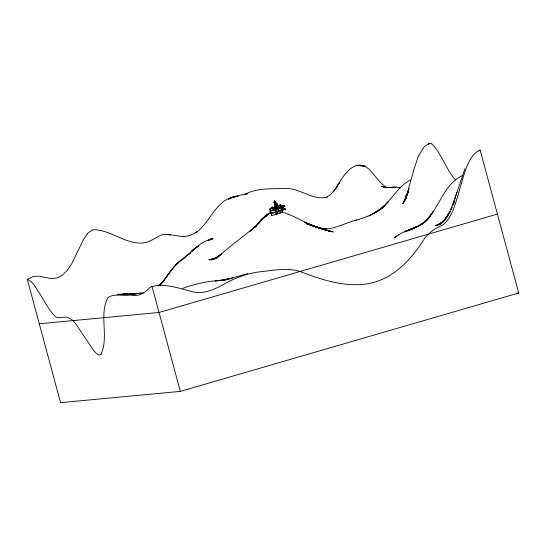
<?xml version="1.0" encoding="UTF-8"?>
<svg xmlns="http://www.w3.org/2000/svg" width="546" height="546" viewBox="0 0 546 546"><rect width="100%" height="100%" fill="white"/><g stroke="black" fill="none" stroke-linecap="round" stroke-linejoin="round"><path stroke-width="0.82" d="M272.577 207.569L272.577 207.507A5.931 1.037 -70.9 0 0 272.556 207.152A5.235 0.915 -70.9 0 0 272.529 207.023L272.468 207.903L272.577 207.569A17.854 16.428 -66.1 0 0 269.874 209.725L270.263 209.425L269.881 209.098A17.841 16.414 -66.1 0 1 272.509 206.961M281.013 206.408A17.854 17.67 4.3 0 1 284.514 206.013L283.818 206.224A13.855 13.711 4.3 0 0 281.067 206.531L280.48 206.265A5.235 0.485 27.3 0 1 280.61 206.292A5.931 0.553 27.3 0 1 280.951 206.388L281.149 206.545M280.903 204.921L280.869 204.852A5.583 2.054 -62.2 0 0 280.692 204.75A5.774 2.129 -62.2 0 0 280.432 204.689L280.446 205.166L280.903 204.921A17.841 13.561 84.3 0 0 278.617 206.545L278.071 206.361A17.854 13.575 84.3 0 1 280.337 204.689M276.16 207.187L275.218 205.009L275.382 204.518L275.239 205.419L276.16 207.187L276.576 207.077L275.662 207.323L277.102 204.825L276.986 204.054L275.239 205.419L276.071 205.2L276.133 204.702M275.252 208.279L274.761 208.538L276.453 207.835A23.703 4.573 74.9 0 0 275.491 207.221L275.266 207.275A6.102 3.713 10.2 0 0 274.891 207.391A6.968 4.232 10.2 0 0 274.174 207.698C273.137 208.627 276.624 207.152 275.116 207.364L274.754 204.45M277.191 205.562C274.16 209.876 277.068 204.129 277.075 205.999M269.806 209.118L269.792 209.159A5.583 2.082 4.5 0 0 269.779 209.371A5.774 2.157 4.5 0 0 269.833 209.637L269.854 209.678M274.461 201.044L275.894 202.143L274.003 202.723L274.488 201.03L274.003 202.723L275.866 207.214M277.436 207.773L277.661 207.644A6.102 3.003 -43.4 0 1 278.003 207.555A6.968 3.433 -43.4 0 1 278.678 207.453L277.436 207.773A23.703 8.176 74.7 0 0 276.269 208.592L277.887 208.34L277.361 208.354A6.743 1.925 5.1 0 0 276.774 208.463A6.566 1.877 5.1 0 0 276.351 208.565L276.269 208.586M274.385 208.517L274.583 208.319A5.235 0.45 -42.6 0 1 274.713 208.244A5.931 0.505 -42.6 0 1 274.925 208.149L274.959 208.162A17.854 13.732 74.4 0 0 272.215 208.279L272.12 208.292M456.995 192.178L452.511 205.692L464.878 168.748M277.102 204.825L275.696 207.296L275.177 207.262L275.839 205.392M454.688 200.716L453.781 203.023L454.6 200.737M275.669 205.972L275.177 207.262M453.781 203.023L454.661 200.655M453.2 204.566L454.095 202.252M452.532 205.883L454.688 200.689M453.644 202.3C450.368 209.487 448.02 217.915 441.618 223.055M406.374 196.499L402.818 203.801L407.917 192.574L404.368 201.965L408.927 188.718L405.705 199.331L413.895 169.424L418.413 156.054L424.058 146.84L429.197 143.352L431.238 143.325C441.837 153.481 445.577 168.905 455.419 179.832M275.996 207.098L277.095 205.965L276.651 205.842L275.778 207.023M276.665 205.815L277.143 205.549M448.839 214.005L450.307 211.247M275.116 207.364L274.406 205.037L274.734 204.422M446.696 217.547L450.225 211.275M447.16 216.81L447.993 215.383M448.826 213.957L449.651 212.537M408.142 192.363L405.112 197.345L408.087 192.588M428.473 144.465L429.197 143.352M334.684 190.022L339.721 182.364L333.961 191.134C340.786 180.357 352.948 155.835 368.509 168.762C375.013 174.74 379.32 183.408 387.25 187.647M274.952 208.183L274.426 208.545A13.855 10.654 74.4 0 0 272.277 208.654L271.785 208.483A5.583 1.467 28.1 0 1 271.908 208.381A5.774 1.522 28.1 0 1 272.12 208.292M258.565 223.334L261.036 219.977L265.861 215.308L271.178 212.455L268.4 214.223M161.179 283.872C167.977 275.532 173.232 265.615 182.337 259.452C173.014 265.452 168.004 275.539 161.193 283.9M261.718 220.058L265.861 215.308L262.783 218.96M254.893 227.17L262.701 218.536L267.827 214.994L261.036 219.977L262.701 218.536L260.155 221.656M276.911 203.958L276.372 204.62L277.266 204.75C276.413 207.514 274.734 208.319 275.239 204.825M335.408 188.916L330.828 194.478L326.296 197.399M445.311 219.164L442.745 222.161L437.53 225.396L445.98 218.987L439.434 224.85L444.348 220.523L450.041 211.493L442.745 222.161L435.544 225.614L438.697 224.413M256.797 225.321L259.657 222.208L249.931 231.258L252.955 228.774M426.685 220.175L430.125 216.496M441.632 222.891L445.072 219.219M190.554 252.58L193.748 249.304L198.874 245.768L192.131 250.907C197.973 245.147 205.003 240.315 213.165 238.677L210.244 239.912M479.054 151.119L480.118 150.007L518.7 293.004L180.323 391.373L60.565 402.675L27.3 279.388L32.664 276.726L38.582 276.105L51.426 278.651L57.31 277.894L62.619 275.041L67.404 270.222L71.731 263.738L83.456 239.571L87.783 233.053L92.963 229.723C109.343 229.491 122.754 242.281 139.134 243.045C147.55 243.864 154.204 238.472 161.275 234.93C168.926 233.572 176.481 236.09 184.084 236.691M191.441 251.706L193.748 249.304L182.152 259.869M159.173 285.695L163.814 280.972L159.227 285.654M183.238 258.811L185.572 256.49L190.67 252.866L180.549 260.422L175.669 264.865L177.327 263.431L171.062 270.352L172.618 268.536L162.217 282.637L158.654 285.886M267.649 214.558L269.28 213.015L264.237 216.871L267.014 215.104M195.912 232.685C211.268 221.826 216.489 197.181 238.104 196.301L233.504 197.338M384.91 205.705L379.886 209.637L372.891 213.827L381.586 208.333L387.994 201.972L381.586 208.333L378.173 210.858L384.91 205.705L383.265 207.18L378.173 210.858L369.014 216.073M254.163 227.778L256.586 225.785L229.798 246.792L216.557 257.992L221.54 253.897L214.755 258.9L219.881 255.357L212.899 259.589L218.202 256.709L210.947 259.951L216.448 257.801L208.886 259.889L214.592 258.497M195.877 232.767L196.99 231.852L189.865 235.565L183.654 236.65M425.334 221.376L420.952 224.85L408.046 230.76M284.48 205.992L284.446 205.972A5.774 1.843 -42.5 0 0 284.207 205.89A5.583 1.781 -42.5 0 0 283.981 205.869L283.818 206.224M208.422 240.752L211.138 238.759L207.842 240.629M425.279 221.362L419.151 225.757L423.737 223.021M394.116 238.097C404.402 228.644 420.659 229.279 429.136 217.451C423.239 225.539 413.438 227.914 404.845 231.9M394.444 237.851L399.222 234.473M272.277 208.654L272.215 208.272M274.672 200.983L275.662 202.293L276.576 207.077L276.044 204.791L275.382 204.559M410.476 179.941C400.15 185.149 394.123 195.488 386.397 203.631C378.125 212.947 366.127 217.383 354.45 220.68L356.34 220.113C344.867 222.87 334.37 229.77 322.16 228.89L324.181 228.801L319.471 228.248M480.118 150.007C472.795 152.941 469.444 160.517 466.537 167.301C461.486 181.006 458.531 195.359 453.48 209.057C450.593 215.895 447.133 223.321 439.926 226.467C433.933 228.924 428.924 233.156 424.822 238.111C411.875 258.586 394.86 277.934 370.127 283.34C345.98 287.94 322.29 279.989 300.02 271.471C286.179 267.26 271.655 270.727 257.616 272.092C247.891 273.648 238.486 276.822 229.641 281.115C217.479 287.769 204.081 296.007 189.721 290.95C177.013 287.858 163.186 282.418 150.191 287.271C144.035 293.728 138.807 296.778 129.764 295.017C122.611 296.225 114.148 293.27 107.944 297.584C98.628 314.885 109.336 336.984 100.819 354.634L98.881 355.023L96.424 353.521L93.523 350.334L76.385 324.754L73.3 320.911L70.652 318.68L66.121 317.062L58.108 317.711L55.869 317.001C48.519 310.278 44.547 300.785 39.066 292.642C35.565 288.07 33.183 281.313 27.3 279.388M408.292 230.705L417.274 226.372L410.005 229.579M228.46 199.154L232.296 197.324L228.733 199.181M407.807 230.746L411.814 228.678M404.982 231.838L410.019 229.395L408.203 230.262C418.645 226.959 428.016 220.85 433.504 211.111L426.481 220.27C439.769 206.511 444.164 183.695 462.728 175.437M407.91 230.733L413.656 227.941M244.028 194.806C257.098 187.442 272.29 189.066 286.63 188.466C300.744 188.466 313.076 200.983 327.484 197.045M245.311 194.547L247.515 193.687L235.988 196.062L230.439 198.027L231.968 197.679M283.238 207.043L276.262 209.753L269.942 210.94L276.979 208.442L283.238 207.043L275.948 209.882M270.004 211.159L275.935 209.07M272.474 212.558L274.181 212.025M284.732 208.681L284.862 209.186L278.085 211.589L270.447 213.466M276.105 212.046L276.071 211.507L276.208 212.012M276.406 211.93L282.985 209.603L282.951 209.07L283.087 209.568M284.978 208.613L277.948 211.084L278.173 211.766L285.162 209.289L284.978 208.613L282.848 209.104M275.696 212.285L281.961 210.073M281.907 210.265L275.86 212.414L276.344 214.223L282.398 212.08M276.269 214.414L282.535 212.203L281.913 209.896M182.726 288.425C194.785 283.9 207.466 281.17 220.338 280.419M497.413 214.1L159.036 312.469L39.278 323.778M60.565 402.675L62.203 402.204M232.746 277.873L225.164 279.914L247.843 273.58M276.153 206.982L276.563 206.873M275.034 207.214L275.45 207.111M230.835 278.385L223.191 280.18L228.917 278.87L221.205 280.412L226.993 279.32L215.206 280.944L220.284 280.432M278.603 208.313L283.299 207.262M276.706 208.79L276.979 208.442M278.992 208.279L282.125 207.576M269.942 210.94L276.201 209.534M270.413 211.015L275.914 209.78M282.985 209.603L284.862 209.186M282.767 209.828L285.162 209.289M275.969 211.548L277.989 211.09M270.195 213.561L278.173 211.766M280.91 212.578L282.535 212.203M386.158 187.565L383.756 187.121C389.23 188.452 394.935 186.077 400.266 187.844M143.393 292.868L135.517 293.796L117.254 294.383L128.33 294.041M517.001 293.161L518.7 293.004M138.718 293.536L133.511 293.939L141.434 293.182L129.457 294.082L138.67 293.53M387.953 187.51L395.966 187.087M278.03 206.333L278.76 206.531M385.899 187.476L393.994 187.36M126.495 294.035L123.212 293.925L126.283 294.028M125.252 293.891L127.723 294.014M276.064 204.764L277.034 204.886L276.979 204.061M319.587 228.283L326.324 229.156L319.997 228.255L322.174 228.719L315.554 226.74L324.406 229.402L315.554 226.74M278.651 206.552L278.753 206.559A13.855 10.531 84.3 0 1 280.528 205.207M167.213 234.411L170.441 235.094M386.991 187.524L381.449 186.159L386.377 187.517M324.577 229.825L333.285 231.982L306.777 223.901L328.979 230.978L311.165 225.211L304.306 222.324L313.452 226.099L311.165 225.211L323.833 229.586L308.797 224.024L319.308 227.975L317.779 227.402M278.337 206.456L278.392 206.477A18.366 13.957 84.3 0 1 280.692 204.75M322.338 229.122C308.654 225.157 296.819 216.817 283.326 212.408M280.426 206.258L280.453 206.279A17.841 17.656 4.3 0 1 283.92 205.869M275.471 204.538L276.576 207.077M274.515 203.344L275.327 205.665M282.152 207.685L282.698 209.705L282.186 207.555L275.832 209.8L276.494 211.909M282.036 207.596L282.61 209.725M281.811 210.114L282.384 212.244M275.675 212.107L276.296 214.414L271.696 215.452L271.116 213.322M271.266 213.281L271.84 215.411M270.502 210.995L271.075 213.124M270.352 211.036L270.925 213.165M152.041 286.548L180.323 391.373M275.894 202.143L276.296 204.573M280.61 206.292A18.366 18.175 4.3 0 1 284.207 205.89M269.779 209.371A18.366 16.899 -66.1 0 1 272.556 207.152M270.263 209.336A13.855 12.749 -66.1 0 1 272.386 207.637M276.774 208.463A24.399 8.415 74.7 0 1 278.003 207.562M277.573 208.333A23.731 8.183 74.7 0 1 278.767 207.453M277.006 208.633A18.407 6.347 74.7 0 1 277.948 207.937M274.897 207.398A24.399 4.709 74.9 0 1 275.88 208.033A6.566 1.734 -31.4 0 1 276.351 207.862M275.498 208.176A6.743 1.781 -31.4 0 1 275.88 208.026M274.078 207.753A23.731 4.58 74.9 0 1 274.788 208.156M274.952 208.299A23.731 4.58 74.9 0 1 275.034 208.374M275.075 207.746A18.407 3.549 74.9 0 1 275.826 208.231M271.908 208.381A18.366 14.121 74.4 0 1 274.713 208.251M271.765 208.511A17.841 13.718 74.4 0 1 274.501 208.381M276.972 203.972L276.911 204.805L277.266 204.75L277.013 203.972M451.917 207.371L450.996 209.596L451.924 207.425M406.374 230.856L404.525 231.593L411.943 228.951L406.374 230.856M359.521 165.581L357.405 165.329L365.806 166.339L359.521 165.581M331.088 231.422L323.164 229.347L331.088 231.422"/></g></svg>
